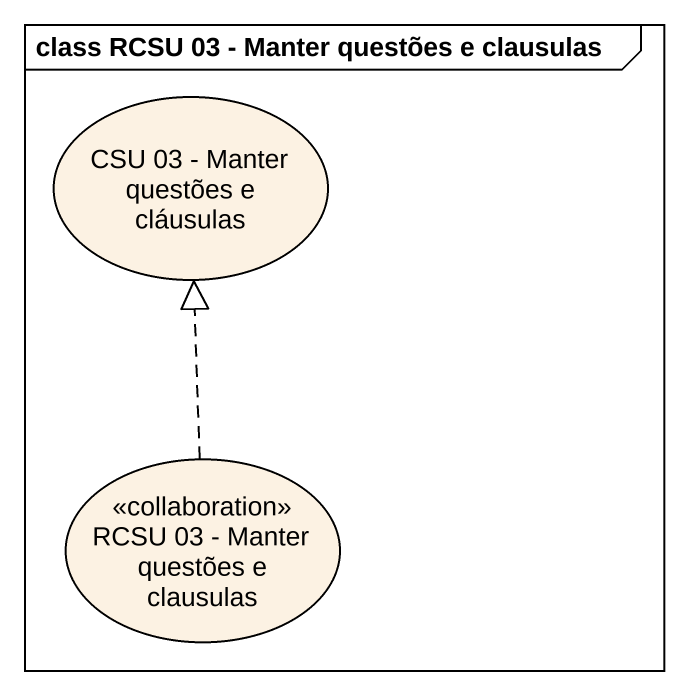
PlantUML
@startuml
mainframe class RCSU 03 - Manter questões e clausulas
usecase "CSU 03 - Manter questões e cláusulas" as CSU_03_Manter_questões_e
usecase "RCSU 03 - Manter questões e clausulas" as RCSU_03_Manter_questões_e <<collaboration>>
RCSU_03_Manter_questões_e .up.|> CSU_03_Manter_questões_e
@enduml
